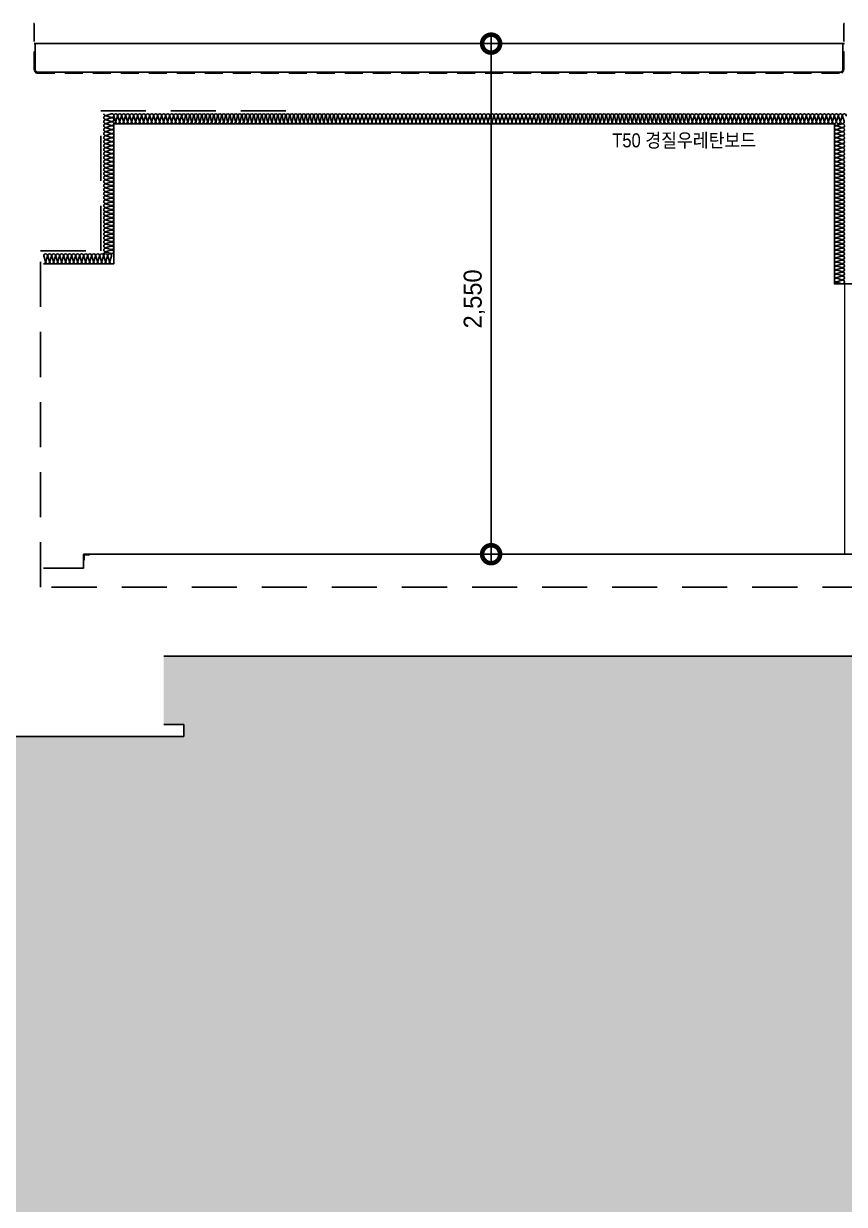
# Model space of a CAD drawing. Header units: millimetres. Extents: x 19868 to 801382, y -4805 to 85279.
# Drawn here: x 117938 to 122038, y 29132 to 35029 of the extents above; entities that cross this region are included whole.
import ezdxf
from ezdxf.enums import TextEntityAlignment as Align

# ---------------------------------------------------------------- set-up
doc = ezdxf.new("R2010")
doc.units = ezdxf.units.MM
doc.header["$LTSCALE"] = 250
doc.linetypes.add('HID', pattern=[2.8, 1.8, -1])
doc.layers.get('Defpoints').update_dxf_attribs({"color": 151})
for name, color, linetype in [('4fin', 4, 'Continuous'), ('A-FIN', 6, 'Continuous'), ('A-FIN-8', 8, 'Continuous'), ('A-FIN-무근', 7, 'Continuous'), ('A-WP', 1, 'HID'), ('A-버림CONC', 4, 'Continuous'), ('ISL', 251, 'Continuous'), ('TR', 7, 'Continuous'), ('지반', 254, 'Continuous')]:
    doc.layers.add(name, color=color, linetype=linetype)
doc.layers.add('A-ELE-9', color=9, linetype='Continuous', lineweight=5)
doc.layers.add('CK', color=221, linetype='Continuous', plot=False)
doc.layers.add('NOPLOT-단열', color=225, linetype='Continuous', plot=False)
doc.styles.add('Gdim', font='')
doc.styles.get('Gdim').set_extended_font_data('Dotum')
doc.dimstyles.new('Gdim50', dxfattribs={"dimscale": 30, "dimtxt": 3, "dimasz": 6, "dimexe": 1.5, "dimexo": 2, "dimgap": 1, "dimtad": 1, "dimdec": 0, "dimzin": 0, "dimdsep": 46, "dimlunit": 6, "dimtxsty": 'Gdim', "dimblk": 'DOTSMALL', "dimcen": 1.5, "dimdle": 1.5, "dimclrd": 256, "dimclre": 256, "dimclrt": 256, "dimazin": 0, "dimtfac": 1, "dimtdec": 0, "dimtix": 1, "dimtmove": 2, "dimatfit": 3, "dimldrblk": 'DOTSMALL', "dimfxl": 1.5, "dimtolj": 1, "dimtzin": 0, "dimlwd": -1, "dimlwe": -1, "dimarcsym": 1})

# ---------------------------------------------------------------- blocks, each defined once
blk = doc.blocks.new('_DotSmall')
at = {"color": 0, "linetype": 'ByBlock', "const_width": 0.5}
blk.add_lwpolyline([(-0.0625, 0, 1), (0.0625, 0, 1)], format="xyb", close=True, dxfattribs=at)
blk = doc.blocks.new('*D34')
at = {"layer": 'CK', "transparency": 16777216}
for p, q in [((120273.5, 32333.9), (120273.5, 34973.9)), ((120411.7, 34928.9), (120228.5, 34928.9)), ((120411.7, 32378.9), (120228.5, 32378.9))]:
    blk.add_line(p, q, dxfattribs=at)
at = {"layer": 'Defpoints', "color": 0, "transparency": 16777216}
for p in [(120273.5, 34928.9), (120471.7, 34928.9), (120471.7, 32378.9)]:
    blk.add_point(p, dxfattribs=at)
at = {"layer": 'CK', "transparency": 16777216, "xscale": 180, "yscale": 180, "zscale": 180}
for p, rotation in [((120273.5, 34928.9), 90), ((120273.5, 32378.9), 270)]:
    blk.add_blockref('_DotSmall', p, dxfattribs=dict(at, rotation=rotation))
at = {"layer": 'CK', "transparency": 16777216, "insert": (120189.7, 33653.9), "char_height": 90, "attachment_point": 5, "rotation": 90, "style": 'Gdim'}
blk.add_mtext('\\A1;2,550', dxfattribs=at)
blk = doc.blocks.new('A$C1B416526')
at = {"layer": '4fin'}
blk.add_lwpolyline([(-30, 70, 0.164028), (-28.7, 67), (-3, 67), (-3, 41.2, 0.19024), (0, 40), (0, 70)], format="xyb", close=True, dxfattribs=at)
at = {"layer": 'A-FIN-무근'}
for p, q in [((0, 0), (0, 70)), ((200, 0), (0, 0))]:
    blk.add_line(p, q, dxfattribs=at)

msp = doc.modelspace()

# ---------------------------------------------------------------- hatches: boundary and pattern name
at = {"layer": '지반'}
h = msp.add_hatch(dxfattribs=at)
h.set_pattern_fill('EARTH', color=251, scale=70, angle=45)
h.paths.add_polyline_path([(35638.2, 34128.9), (27538.2, 33228.9), (19867.8, 33228.9), (19867.8, 23234.4), (170632.4, 23234.4), (170632.4, 34678.9), (161838.2, 34678.9), (161838.2, 34628.9), (161888.2, 34628.9), (161888.2, 34568.9), (161638.2, 34568.9), (161638.2, 34628.9), (161688.2, 34628.9), (161688.2, 34828.9), (159788.2, 34828.9), (159788.2, 34778.9), (159638.2, 34778.9), (159638.2, 33758.9), (159538.2, 33758.9), (159538.2, 31528.9), (160638.2, 31528.9), (160638.2, 30028.9), (160738.2, 30028.9), (160738.2, 29968.9), (145618.2, 29968.9), (145618.2, 30028.9), (145718.2, 30028.9), (145718.2, 30768.9), (142618.2, 30768.9), (142618.2, 30828.9), (142718.2, 30828.9), (142718.2, 31528.9), (143318.2, 31528.9), (143318.2, 33668.9), (141343.1, 33668.9), (141163.1, 33488.9), (139953.4, 33488.9), (139773.4, 33668.9), (137588.2, 33668.9), (137588.2, 33728.9), (137688.2, 33728.9), (137688.2, 34318.9), (135363.1, 34318.9), (135263.1, 34218.9), (124888.2, 34218.9), (124888.2, 32228.9), (125488.2, 32228.9), (125488.2, 31528.9), (125588.2, 31528.9), (125588.2, 31468.9), (123888.2, 31468.9), (123888.2, 31528.9), (123988.2, 31528.9), (123988.2, 31868.9), (118638.2, 31868.9), (118638.2, 31528.9), (118738.2, 31528.9), (118738.2, 31468.9), (117038.2, 31468.9), (117038.2, 31528.9), (117138.2, 31528.9), (117138.2, 32228.9), (117738.2, 32228.9), (117738.2, 34348.9), (115338.2, 34348.9), (115338.2, 33878.9), (115438.2, 33878.9), (115438.2, 33818.9), (114638.2, 33818.9), (114638.2, 33878.9), (114738.2, 33878.9), (114738.2, 34338.9), (88438.2, 34338.9), (88438.2, 31628.9), (89038.2, 31628.9), (89038.2, 30928.9), (89138.2, 30928.9), (89138.2, 30868.9), (87438.2, 30868.9), (87438.2, 30928.9), (87538.2, 30928.9), (87538.2, 31268.9), (82938.2, 31268.9), (82938.2, 30928.9), (83038.2, 30928.9), (83038.2, 30868.9), (81338.2, 30868.9), (81338.2, 30928.9), (81438.2, 30928.9), (81438.2, 31268.9), (75338.2, 31268.9), (75338.2, 30928.9), (75438.2, 30928.9), (75438.2, 30868.9), (73738.2, 30868.9), (73738.2, 30928.9), (73838.2, 30928.9), (73838.2, 31628.9), (74438.2, 31628.9), (74438.2, 33818.9), (56438.2, 33818.9), (56438.2, 31878.9), (57038.2, 31878.9), (57038.2, 30878.9), (57138.2, 30878.9), (57138.2, 30818.9), (52138.2, 30818.9), (52138.2, 30878.9), (52238.2, 30878.9), (52238.2, 31878.9), (52538.2, 31878.9), (52538.2, 33748.9), (45258.2, 33748.9), (45258.2, 33108.9), (45358.2, 33108.9), (45358.2, 33048.9), (43518.2, 33048.9), (43518.2, 33108.9), (43618.2, 33108.9), (43618.2, 33648.9), (41678.2, 33648.9), (41608.2, 33718.9), (40588.2, 33718.9), (40588.2, 33028.9), (40688.2, 33028.9), (40688.2, 32968.9), (38988.2, 32968.9), (38988.2, 33028.9), (39088.2, 33028.9), (39088.2, 33678.9), (38838.2, 33828.9), (38838.2, 34308.9), (38848.7, 34319.4), (37038.2, 34128.9)])

# ---------------------------------------------------------------- linework, layer by layer
at = {"layer": 'A-ELE-9'}
msp.add_line((122038.2, 33728.9), (122038.2, 32378.9), dxfattribs=at)
at = {"layer": 'A-FIN'}
for p, q in [((117991.2, 34928.9), (122038.2, 34928.9)), ((118238.2, 32378.9), (124388.2, 32378.9))]:
    msp.add_line(p, q, dxfattribs=at)
at = {"layer": 'A-FIN-8'}
for p, q in [((117996.2, 34928.9), (117996.2, 34797.1)), ((122030.2, 34928.9), (122030.2, 34797.1)), ((118006.4, 34786.9), (117996.2, 34797.1)), ((122020, 34786.9), (122030.2, 34797.1)), ((118006.4, 34786.9), (122020, 34786.9))]:
    msp.add_line(p, q, dxfattribs=at)
at = {"layer": 'A-WP', "ltscale": 0.2}
for p, q in [((118003.4, 34781.9), (117991.2, 34794.1)), ((122023.1, 34781.9), (122035.2, 34794.1)), ((118003.4, 34781.9), (122023.1, 34781.9))]:
    msp.add_line(p, q, dxfattribs=at)
at = {"layer": 'A-WP', "linetype": 'HID', "ltscale": 0.2}
for points in [[(117988.2, 35028.9), (117991.2, 35028.9), (117991.2, 34794.1)], [(122038.2, 35028.9), (122035.2, 35028.9), (122035.2, 34794.1)]]:
    msp.add_lwpolyline(points, dxfattribs=at)
at = {"layer": 'A-WP', "linetype": 'HID', "ltscale": 0.5}
msp.add_lwpolyline([(123288.2, 34493.9), (124303.2, 34493.9), (124303.2, 33793.9), (124603.2, 33793.9), (124603.2, 32213.9), (118023.2, 32213.9), (118023.2, 33893.9), (118323.2, 33893.9), (118323.2, 34593.9), (119338.2, 34593.9)], dxfattribs=at)
at = {"layer": 'A-버림CONC'}
for p, q in [((118638.2, 31528.9), (118738.2, 31528.9)), ((118738.2, 31528.9), (118738.2, 31468.9)), ((117038.2, 31468.9), (118738.2, 31468.9))]:
    msp.add_line(p, q, dxfattribs=at)
msp.add_lwpolyline([(118638.2, 31868.9), (123988.2, 31868.9)], dxfattribs=at)
at = {"layer": 'ISL'}
for points in [[(118338.2, 33878.9, -0.509267), (118350.3, 33887.8), (118376.1, 33880.1, 1.372593), (118376.1, 33897.8), (118350.3, 33890.1, -0.509266), (118338.2, 33898.9, -0.509267), (118350.3, 33907.8), (118376.1, 33900.1, 1.372593), (118376.1, 33917.8), (118350.3, 33910.1, -0.509266), (118338.2, 33918.9, -0.509267), (118350.3, 33927.8), (118376.1, 33920.1, 1.372593), (118376.1, 33937.8), (118350.3, 33930.1, -0.509266), (118338.2, 33938.9, -0.509267), (118350.3, 33947.8), (118376.1, 33940.1, 1.372593), (118376.1, 33957.8), (118350.3, 33950.1, -0.509266), (118338.2, 33958.9, -0.509267), (118350.3, 33967.8), (118376.1, 33960.1, 1.372593), (118376.1, 33977.8), (118350.3, 33970.1, -0.509266), (118338.2, 33978.9, -0.509267), (118350.3, 33987.8), (118376.1, 33980.1, 1.372593), (118376.1, 33997.8), (118350.3, 33990.1, -0.509266), (118338.2, 33998.9, -0.509267), (118350.3, 34007.8), (118376.1, 34000.1, 1.372593), (118376.1, 34017.8), (118350.3, 34010.1, -0.509266), (118338.2, 34018.9, -0.509267), (118350.3, 34027.8), (118376.1, 34020.1, 1.372593), (118376.1, 34037.8), (118350.3, 34030.1, -0.509266), (118338.2, 34038.9, -0.509267), (118350.3, 34047.8), (118376.1, 34040.1, 1.372593), (118376.1, 34057.8), (118350.3, 34050.1, -0.509266), (118338.2, 34058.9, -0.509267), (118350.3, 34067.8), (118376.1, 34060.1, 1.372593), (118376.1, 34077.8), (118350.3, 34070.1, -0.509266), (118338.2, 34078.9, -0.509267), (118350.3, 34087.8), (118376.1, 34080.1, 1.372593), (118376.1, 34097.8), (118350.3, 34090.1, -0.509266), (118338.2, 34098.9, -0.509267), (118350.3, 34107.8), (118376.1, 34100.1, 1.372593), (118376.1, 34117.8), (118350.3, 34110.1, -0.509266), (118338.2, 34118.9, -0.509267), (118350.3, 34127.8), (118376.1, 34120.1, 1.372593), (118376.1, 34137.8), (118350.3, 34130.1, -0.509266), (118338.2, 34138.9, -0.509267), (118350.3, 34147.8), (118376.1, 34140.1, 1.372593), (118376.1, 34157.8), (118350.3, 34150.1, -0.509266), (118338.2, 34158.9, -0.509267), (118350.3, 34167.8), (118376.1, 34160.1, 1.372593), (118376.1, 34177.8), (118350.3, 34170.1, -0.509266), (118338.2, 34178.9, -0.509267), (118350.3, 34187.8), (118376.1, 34180.1, 1.372593), (118376.1, 34197.8), (118350.3, 34190.1, -0.509266), (118338.2, 34198.9, -0.509267), (118350.3, 34207.8), (118376.1, 34200.1, 1.372593), (118376.1, 34217.8), (118350.3, 34210.1, -0.509266), (118338.2, 34218.9, -0.509267), (118350.3, 34227.8), (118376.1, 34220.1, 1.372593), (118376.1, 34237.8), (118350.3, 34230.1, -0.509266), (118338.2, 34238.9, -0.509267), (118350.3, 34247.8), (118376.1, 34240.1, 1.372593), (118376.1, 34257.8), (118350.3, 34250.1, -0.509266), (118338.2, 34258.9, -0.509267), (118350.3, 34267.8), (118376.1, 34260.1, 1.372593), (118376.1, 34277.8), (118350.3, 34270.1, -0.509266), (118338.2, 34278.9, -0.509267), (118350.3, 34287.8), (118376.1, 34280.1, 1.372593), (118376.1, 34297.8), (118350.3, 34290.1, -0.509266), (118338.2, 34298.9, -0.509267), (118350.3, 34307.8), (118376.1, 34300.1, 1.372593), (118376.1, 34317.8), (118350.3, 34310.1, -0.509266), (118338.2, 34318.9, -0.509267), (118350.3, 34327.8), (118376.1, 34320.1, 1.372593), (118376.1, 34337.8), (118350.3, 34330.1, -0.509266), (118338.2, 34338.9, -0.509267), (118350.3, 34347.8), (118376.1, 34340.1, 1.372593), (118376.1, 34357.8), (118350.3, 34350.1, -0.509266), (118338.2, 34358.9, -0.509267), (118350.3, 34367.8), (118376.1, 34360.1, 1.372593), (118376.1, 34377.8), (118350.3, 34370.1, -0.509266), (118338.2, 34378.9, -0.509267), (118350.3, 34387.8), (118376.1, 34380.1, 1.372593), (118376.1, 34397.8), (118350.3, 34390.1, -0.509266), (118338.2, 34398.9, -0.509267), (118350.3, 34407.8), (118376.1, 34400.1, 1.372593), (118376.1, 34417.8), (118350.3, 34410.1, -0.509266), (118338.2, 34418.9, -0.509267), (118350.3, 34427.8), (118376.1, 34420.1, 1.372593), (118376.1, 34437.8), (118350.3, 34430.1, -0.509266), (118338.2, 34438.9, -0.509267), (118350.3, 34447.8), (118376.1, 34440.1, 1.372593), (118376.1, 34457.8), (118350.3, 34450.1, -0.509266), (118338.2, 34458.9, -0.509267), (118350.3, 34467.8), (118376.1, 34460.1, 1.372593), (118376.1, 34477.8), (118350.3, 34470.1, -0.509266), (118338.2, 34478.9, -0.509267), (118350.3, 34487.8), (118376.1, 34480.1, 1.372593), (118376.1, 34497.8), (118350.3, 34490.1, -0.509266), (118338.2, 34498.9, -0.509267), (118350.3, 34507.8), (118376.1, 34500.1, 1.372593), (118376.1, 34517.8), (118350.3, 34510.1, -0.509266), (118338.2, 34518.9, -0.509267), (118350.3, 34527.8), (118376.1, 34520.1, 1.372593), (118376.1, 34537.8), (118350.3, 34530.1, -0.509266), (118338.2, 34538.9, -0.509267), (118350.3, 34547.8), (118376.1, 34540.1, 1.372593), (118376.1, 34557.8), (118350.3, 34550.1, -0.509266), (118338.2, 34558.9, -0.509267), (118350.3, 34567.8), (118376.1, 34560.1, 1.372593), (118376.1, 34577.8), (118350.3, 34570.1, -0.509266), (118338.2, 34578.9)], [(118388.2, 34528.9, 0.509267), (118397, 34541.1), (118389.4, 34566.8, -1.372593), (118407, 34566.8), (118399.4, 34541.1, 0.509267), (118408.2, 34528.9, 0.509267), (118417, 34541.1), (118409.4, 34566.8, -1.372593), (118427, 34566.8), (118419.4, 34541.1, 0.509267), (118428.2, 34528.9, 0.509267), (118437, 34541.1), (118429.4, 34566.8, -1.372593), (118447, 34566.8), (118439.4, 34541.1, 0.509267), (118448.2, 34528.9, 0.509267), (118457, 34541.1), (118449.4, 34566.8, -1.372593), (118467, 34566.8), (118459.4, 34541.1, 0.509267), (118468.2, 34528.9, 0.509267), (118477, 34541.1), (118469.4, 34566.8, -1.372593), (118487, 34566.8), (118479.4, 34541.1, 0.509267), (118488.2, 34528.9, 0.509267), (118497, 34541.1), (118489.4, 34566.8, -1.372593), (118507, 34566.8), (118499.4, 34541.1, 0.509267), (118508.2, 34528.9, 0.509267), (118517, 34541.1), (118509.4, 34566.8, -1.372593), (118527, 34566.8), (118519.4, 34541.1, 0.509267), (118528.2, 34528.9, 0.509267), (118537, 34541.1), (118529.4, 34566.8, -1.372593), (118547, 34566.8), (118539.4, 34541.1, 0.509267), (118548.2, 34528.9, 0.509267), (118557, 34541.1), (118549.4, 34566.8, -1.372593), (118567, 34566.8), (118559.4, 34541.1, 0.509267), (118568.2, 34528.9, 0.509267), (118577, 34541.1), (118569.4, 34566.8, -1.372593), (118587, 34566.8), (118579.4, 34541.1, 0.509267), (118588.2, 34528.9, 0.509267), (118597, 34541.1), (118589.4, 34566.8, -1.372593), (118607, 34566.8), (118599.4, 34541.1, 0.509267), (118608.2, 34528.9, 0.509267), (118617, 34541.1), (118609.4, 34566.8, -1.372593), (118627, 34566.8), (118619.4, 34541.1, 0.509267), (118628.2, 34528.9, 0.509267), (118637, 34541.1), (118629.4, 34566.8, -1.372593), (118647, 34566.8), (118639.4, 34541.1, 0.509267), (118648.2, 34528.9, 0.509267), (118657, 34541.1), (118649.4, 34566.8, -1.372593), (118667, 34566.8), (118659.4, 34541.1, 0.509267), (118668.2, 34528.9, 0.509267), (118677, 34541.1), (118669.4, 34566.8, -1.372593), (118687, 34566.8), (118679.4, 34541.1, 0.509267), (118688.2, 34528.9, 0.509267), (118697, 34541.1), (118689.4, 34566.8, -1.372593), (118707, 34566.8), (118699.4, 34541.1, 0.509267), (118708.2, 34528.9, 0.509267), (118717, 34541.1), (118709.4, 34566.8, -1.372593), (118727, 34566.8), (118719.4, 34541.1, 0.509267), (118728.2, 34528.9, 0.509267), (118737, 34541.1), (118729.4, 34566.8, -1.372593), (118747, 34566.8), (118739.4, 34541.1, 0.509267), (118748.2, 34528.9, 0.509267), (118757, 34541.1), (118749.4, 34566.8, -1.372593), (118767, 34566.8), (118759.4, 34541.1, 0.509267), (118768.2, 34528.9, 0.509267), (118777, 34541.1), (118769.4, 34566.8, -1.372593), (118787, 34566.8), (118779.4, 34541.1, 0.509267), (118788.2, 34528.9, 0.509267), (118797, 34541.1), (118789.4, 34566.8, -1.372593), (118807, 34566.8), (118799.4, 34541.1, 0.509267), (118808.2, 34528.9, 0.509267), (118817, 34541.1), (118809.4, 34566.8, -1.372593), (118827, 34566.8), (118819.4, 34541.1, 0.509267), (118828.2, 34528.9, 0.509267), (118837, 34541.1), (118829.4, 34566.8, -1.372593), (118847, 34566.8), (118839.4, 34541.1, 0.509267), (118848.2, 34528.9, 0.509267), (118857, 34541.1), (118849.4, 34566.8, -1.372593), (118867, 34566.8), (118859.4, 34541.1, 0.509267), (118868.2, 34528.9, 0.509267), (118877, 34541.1), (118869.4, 34566.8, -1.372593), (118887, 34566.8), (118879.4, 34541.1, 0.509267), (118888.2, 34528.9, 0.509267), (118897, 34541.1), (118889.4, 34566.8, -1.372593), (118907, 34566.8), (118899.4, 34541.1, 0.509267), (118908.2, 34528.9, 0.509267), (118917, 34541.1), (118909.4, 34566.8, -1.372593), (118927, 34566.8), (118919.4, 34541.1, 0.509267), (118928.2, 34528.9, 0.509267), (118937, 34541.1), (118929.4, 34566.8, -1.372593), (118947, 34566.8), (118939.4, 34541.1, 0.509267), (118948.2, 34528.9, 0.509267), (118957, 34541.1), (118949.4, 34566.8, -1.372593), (118967, 34566.8), (118959.4, 34541.1, 0.509267), (118968.2, 34528.9, 0.509267), (118977, 34541.1), (118969.4, 34566.8, -1.372593), (118987, 34566.8), (118979.4, 34541.1, 0.509267), (118988.2, 34528.9, 0.509267), (118997, 34541.1), (118989.4, 34566.8, -1.372593), (119007, 34566.8), (118999.4, 34541.1, 0.509267), (119008.2, 34528.9, 0.509267), (119017, 34541.1), (119009.4, 34566.8, -1.372593), (119027, 34566.8), (119019.4, 34541.1, 0.509267), (119028.2, 34528.9, 0.509267), (119037, 34541.1), (119029.4, 34566.8, -1.372593), (119047, 34566.8), (119039.4, 34541.1, 0.509267), (119048.2, 34528.9, 0.509267), (119057, 34541.1), (119049.4, 34566.8, -1.372593), (119067, 34566.8), (119059.4, 34541.1, 0.509267), (119068.2, 34528.9, 0.509267), (119077, 34541.1), (119069.4, 34566.8, -1.372593), (119087, 34566.8), (119079.4, 34541.1, 0.509267), (119088.2, 34528.9, 0.509267), (119097, 34541.1), (119089.4, 34566.8, -1.372593), (119107, 34566.8), (119099.4, 34541.1, 0.509267), (119108.2, 34528.9, 0.509267), (119117, 34541.1), (119109.4, 34566.8, -1.372593), (119127, 34566.8), (119119.4, 34541.1, 0.509267), (119128.2, 34528.9, 0.509267), (119137, 34541.1), (119129.4, 34566.8, -1.372593), (119147, 34566.8), (119139.4, 34541.1, 0.509267), (119148.2, 34528.9, 0.509267), (119157, 34541.1), (119149.4, 34566.8, -1.372593), (119167, 34566.8), (119159.4, 34541.1, 0.509267), (119168.2, 34528.9, 0.509267), (119177, 34541.1), (119169.4, 34566.8, -1.372593), (119187, 34566.8), (119179.4, 34541.1, 0.509267), (119188.2, 34528.9, 0.509267), (119197, 34541.1), (119189.4, 34566.8, -1.372593), (119207, 34566.8), (119199.4, 34541.1, 0.509267), (119208.2, 34528.9, 0.509267), (119217, 34541.1), (119209.4, 34566.8, -1.372593), (119227, 34566.8), (119219.4, 34541.1, 0.509267), (119228.2, 34528.9, 0.509267), (119237, 34541.1), (119229.4, 34566.8, -1.372593), (119247, 34566.8), (119239.4, 34541.1, 0.509267), (119248.2, 34528.9, 0.509267), (119257, 34541.1), (119249.4, 34566.8, -1.372593), (119267, 34566.8), (119259.4, 34541.1, 0.509267), (119268.2, 34528.9, 0.509267), (119277, 34541.1), (119269.4, 34566.8, -1.372593), (119287, 34566.8), (119279.4, 34541.1, 0.509267), (119288.2, 34528.9, 0.509267), (119297, 34541.1), (119289.4, 34566.8, -1.372593), (119307, 34566.8), (119299.4, 34541.1, 0.509267), (119308.2, 34528.9, 0.509267), (119317, 34541.1), (119309.4, 34566.8, -1.372593), (119327, 34566.8), (119319.4, 34541.1, 0.509267), (119328.2, 34528.9, 0.509267), (119337, 34541.1), (119329.4, 34566.8, -1.372593), (119347, 34566.8), (119339.4, 34541.1, 0.509267), (119348.2, 34528.9, 0.509267), (119357, 34541.1), (119349.4, 34566.8, -1.372593), (119367, 34566.8), (119359.4, 34541.1, 0.509267), (119368.2, 34528.9, 0.509267), (119377, 34541.1), (119369.4, 34566.8, -1.372593), (119387, 34566.8), (119379.4, 34541.1, 0.509267), (119388.2, 34528.9, 0.509267), (119397, 34541.1), (119389.4, 34566.8, -1.372593), (119407, 34566.8), (119399.4, 34541.1, 0.509267), (119408.2, 34528.9, 0.509267), (119417, 34541.1), (119409.4, 34566.8, -1.372593), (119427, 34566.8), (119419.4, 34541.1, 0.509267), (119428.2, 34528.9, 0.509267), (119437, 34541.1), (119429.4, 34566.8, -1.372593), (119447, 34566.8), (119439.4, 34541.1, 0.509267), (119448.2, 34528.9, 0.509267), (119457, 34541.1), (119449.4, 34566.8, -1.372593), (119467, 34566.8), (119459.4, 34541.1, 0.509267), (119468.2, 34528.9, 0.509267), (119477, 34541.1), (119469.4, 34566.8, -1.372593), (119487, 34566.8), (119479.4, 34541.1, 0.509267), (119488.2, 34528.9, 0.509267), (119497, 34541.1), (119489.4, 34566.8, -1.372593), (119507, 34566.8), (119499.4, 34541.1, 0.509267), (119508.2, 34528.9, 0.509267), (119517, 34541.1), (119509.4, 34566.8, -1.372593), (119527, 34566.8), (119519.4, 34541.1, 0.509267), (119528.2, 34528.9, 0.509267), (119537, 34541.1), (119529.4, 34566.8, -1.372593), (119547, 34566.8), (119539.4, 34541.1, 0.509267), (119548.2, 34528.9, 0.509267), (119557, 34541.1), (119549.4, 34566.8, -1.372593), (119567, 34566.8), (119559.4, 34541.1, 0.509267), (119568.2, 34528.9, 0.509267), (119577, 34541.1), (119569.4, 34566.8, -1.372593), (119587, 34566.8), (119579.4, 34541.1, 0.509267), (119588.2, 34528.9, 0.509267), (119597, 34541.1), (119589.4, 34566.8, -1.372593), (119607, 34566.8), (119599.4, 34541.1, 0.509267), (119608.2, 34528.9, 0.509267), (119617, 34541.1), (119609.4, 34566.8, -1.372593), (119627, 34566.8), (119619.4, 34541.1, 0.509267), (119628.2, 34528.9, 0.509267), (119637, 34541.1), (119629.4, 34566.8, -1.372593), (119647, 34566.8), (119639.4, 34541.1, 0.509267), (119648.2, 34528.9, 0.509267), (119657, 34541.1), (119649.4, 34566.8, -1.372593), (119667, 34566.8), (119659.4, 34541.1, 0.509267), (119668.2, 34528.9, 0.509267), (119677, 34541.1), (119669.4, 34566.8, -1.372593), (119687, 34566.8), (119679.4, 34541.1, 0.509267), (119688.2, 34528.9, 0.509267), (119697, 34541.1), (119689.4, 34566.8, -1.372593), (119707, 34566.8), (119699.4, 34541.1, 0.509267), (119708.2, 34528.9, 0.509267), (119717, 34541.1), (119709.4, 34566.8, -1.372593), (119727, 34566.8), (119719.4, 34541.1, 0.509267), (119728.2, 34528.9, 0.509267), (119737, 34541.1), (119729.4, 34566.8, -1.372593), (119747, 34566.8), (119739.4, 34541.1, 0.509267), (119748.2, 34528.9, 0.509267), (119757, 34541.1), (119749.4, 34566.8, -1.372593), (119767, 34566.8), (119759.4, 34541.1, 0.509267), (119768.2, 34528.9, 0.509267), (119777, 34541.1), (119769.4, 34566.8, -1.372593), (119787, 34566.8), (119779.4, 34541.1, 0.509267), (119788.2, 34528.9, 0.509267), (119797, 34541.1), (119789.4, 34566.8, -1.372593), (119807, 34566.8), (119799.4, 34541.1, 0.509267), (119808.2, 34528.9, 0.509267), (119817, 34541.1), (119809.4, 34566.8, -1.372593), (119827, 34566.8), (119819.4, 34541.1, 0.509267), (119828.2, 34528.9, 0.509267), (119837, 34541.1), (119829.4, 34566.8, -1.372593), (119847, 34566.8), (119839.4, 34541.1, 0.509267), (119848.2, 34528.9, 0.509267), (119857, 34541.1), (119849.4, 34566.8, -1.372593), (119867, 34566.8), (119859.4, 34541.1, 0.509267), (119868.2, 34528.9, 0.509267), (119877, 34541.1), (119869.4, 34566.8, -1.372593), (119887, 34566.8), (119879.4, 34541.1, 0.509267), (119888.2, 34528.9, 0.509267), (119897, 34541.1), (119889.4, 34566.8, -1.372593), (119907, 34566.8), (119899.4, 34541.1, 0.509267), (119908.2, 34528.9, 0.509267), (119917, 34541.1), (119909.4, 34566.8, -1.372593), (119927, 34566.8), (119919.4, 34541.1, 0.509267), (119928.2, 34528.9, 0.509267), (119937, 34541.1), (119929.4, 34566.8, -1.372593), (119947, 34566.8), (119939.4, 34541.1, 0.509267), (119948.2, 34528.9, 0.509267), (119957, 34541.1), (119949.4, 34566.8, -1.372593), (119967, 34566.8), (119959.4, 34541.1, 0.509267), (119968.2, 34528.9, 0.509267), (119977, 34541.1), (119969.4, 34566.8, -1.372593), (119987, 34566.8), (119979.4, 34541.1, 0.509267), (119988.2, 34528.9, 0.509267), (119997, 34541.1), (119989.4, 34566.8, -1.372593), (120007, 34566.8), (119999.4, 34541.1, 0.509267), (120008.2, 34528.9, 0.509267), (120017, 34541.1), (120009.4, 34566.8, -1.372593), (120027, 34566.8), (120019.4, 34541.1, 0.509267), (120028.2, 34528.9, 0.509267), (120037, 34541.1), (120029.4, 34566.8, -1.372593), (120047, 34566.8), (120039.4, 34541.1, 0.509267), (120048.2, 34528.9, 0.509267), (120057, 34541.1), (120049.4, 34566.8, -1.372593), (120067, 34566.8), (120059.4, 34541.1, 0.509267), (120068.2, 34528.9, 0.509267), (120077, 34541.1), (120069.4, 34566.8, -1.372593), (120087, 34566.8), (120079.4, 34541.1, 0.509267), (120088.2, 34528.9, 0.509267), (120097, 34541.1), (120089.4, 34566.8, -1.372593), (120107, 34566.8), (120099.4, 34541.1, 0.509267), (120108.2, 34528.9, 0.509267), (120117, 34541.1), (120109.4, 34566.8, -1.372593), (120127, 34566.8), (120119.4, 34541.1, 0.509267), (120128.2, 34528.9, 0.509267), (120137, 34541.1), (120129.4, 34566.8, -1.372593), (120147, 34566.8), (120139.4, 34541.1, 0.509267), (120148.2, 34528.9, 0.509267), (120157, 34541.1), (120149.4, 34566.8, -1.372593), (120167, 34566.8), (120159.4, 34541.1, 0.509267), (120168.2, 34528.9, 0.509267), (120177, 34541.1), (120169.4, 34566.8, -1.372593), (120187, 34566.8), (120179.4, 34541.1, 0.509267), (120188.2, 34528.9, 0.509267), (120197, 34541.1), (120189.4, 34566.8, -1.372593), (120207, 34566.8), (120199.4, 34541.1, 0.509267), (120208.2, 34528.9, 0.509267), (120217, 34541.1), (120209.4, 34566.8, -1.372593), (120227, 34566.8), (120219.4, 34541.1, 0.509267), (120228.2, 34528.9, 0.509267), (120237, 34541.1), (120229.4, 34566.8, -1.372593), (120247, 34566.8), (120239.4, 34541.1, 0.509267), (120248.2, 34528.9, 0.509267), (120257, 34541.1), (120249.4, 34566.8, -1.372593), (120267, 34566.8), (120259.4, 34541.1, 0.509267), (120268.2, 34528.9, 0.509267), (120277, 34541.1), (120269.4, 34566.8, -1.372593), (120287, 34566.8), (120279.4, 34541.1, 0.509267), (120288.2, 34528.9, 0.509267), (120297, 34541.1), (120289.4, 34566.8, -1.372593), (120307, 34566.8), (120299.4, 34541.1, 0.509267), (120308.2, 34528.9, 0.509267), (120317, 34541.1), (120309.4, 34566.8, -1.372593), (120327, 34566.8), (120319.4, 34541.1, 0.509267), (120328.2, 34528.9, 0.509267), (120337, 34541.1), (120329.4, 34566.8, -1.372593), (120347, 34566.8), (120339.4, 34541.1, 0.509267), (120348.2, 34528.9, 0.509267), (120357, 34541.1), (120349.4, 34566.8, -1.372593), (120367, 34566.8), (120359.4, 34541.1, 0.509267), (120368.2, 34528.9, 0.509267), (120377, 34541.1), (120369.4, 34566.8, -1.372593), (120387, 34566.8), (120379.4, 34541.1, 0.509267), (120388.2, 34528.9, 0.509267), (120397, 34541.1), (120389.4, 34566.8, -1.372593), (120407, 34566.8), (120399.4, 34541.1, 0.509267), (120408.2, 34528.9, 0.509267), (120417, 34541.1), (120409.4, 34566.8, -1.372593), (120427, 34566.8), (120419.4, 34541.1, 0.509267), (120428.2, 34528.9, 0.509267), (120437, 34541.1), (120429.4, 34566.8, -1.372593), (120447, 34566.8), (120439.4, 34541.1, 0.509267), (120448.2, 34528.9, 0.509267), (120457, 34541.1), (120449.4, 34566.8, -1.372593), (120467, 34566.8), (120459.4, 34541.1, 0.509267), (120468.2, 34528.9, 0.509267), (120477, 34541.1), (120469.4, 34566.8, -1.372593), (120487, 34566.8), (120479.4, 34541.1, 0.509267), (120488.2, 34528.9, 0.509267), (120497, 34541.1), (120489.4, 34566.8, -1.372593), (120507, 34566.8), (120499.4, 34541.1, 0.509267), (120508.2, 34528.9, 0.509267), (120517, 34541.1), (120509.4, 34566.8, -1.372593), (120527, 34566.8), (120519.4, 34541.1, 0.509267), (120528.2, 34528.9, 0.509267), (120537, 34541.1), (120529.4, 34566.8, -1.372593), (120547, 34566.8), (120539.4, 34541.1, 0.509267), (120548.2, 34528.9, 0.509267), (120557, 34541.1), (120549.4, 34566.8, -1.372593), (120567, 34566.8), (120559.4, 34541.1, 0.509267), (120568.2, 34528.9, 0.509267), (120577, 34541.1), (120569.4, 34566.8, -1.372593), (120587, 34566.8), (120579.4, 34541.1, 0.509267), (120588.2, 34528.9, 0.509267), (120597, 34541.1), (120589.4, 34566.8, -1.372593), (120607, 34566.8), (120599.4, 34541.1, 0.509267), (120608.2, 34528.9, 0.509267), (120617, 34541.1), (120609.4, 34566.8, -1.372593), (120627, 34566.8), (120619.4, 34541.1, 0.509267), (120628.2, 34528.9, 0.509267), (120637, 34541.1), (120629.4, 34566.8, -1.372593), (120647, 34566.8), (120639.4, 34541.1, 0.509267), (120648.2, 34528.9, 0.509267), (120657, 34541.1), (120649.4, 34566.8, -1.372593), (120667, 34566.8), (120659.4, 34541.1, 0.509267), (120668.2, 34528.9, 0.509267), (120677, 34541.1), (120669.4, 34566.8, -1.372593), (120687, 34566.8), (120679.4, 34541.1, 0.509267), (120688.2, 34528.9, 0.509267), (120697, 34541.1), (120689.4, 34566.8, -1.372593), (120707, 34566.8), (120699.4, 34541.1, 0.509267), (120708.2, 34528.9, 0.509267), (120717, 34541.1), (120709.4, 34566.8, -1.372593), (120727, 34566.8), (120719.4, 34541.1, 0.509267), (120728.2, 34528.9, 0.509267), (120737, 34541.1), (120729.4, 34566.8, -1.372593), (120747, 34566.8), (120739.4, 34541.1, 0.509267), (120748.2, 34528.9, 0.509267), (120757, 34541.1), (120749.4, 34566.8, -1.372593), (120767, 34566.8), (120759.4, 34541.1, 0.509267), (120768.2, 34528.9, 0.509267), (120777, 34541.1), (120769.4, 34566.8, -1.372593), (120787, 34566.8), (120779.4, 34541.1, 0.509267), (120788.2, 34528.9, 0.509267), (120797, 34541.1), (120789.4, 34566.8, -1.372593), (120807, 34566.8), (120799.4, 34541.1, 0.509267), (120808.2, 34528.9, 0.509267), (120817, 34541.1), (120809.4, 34566.8, -1.372593), (120827, 34566.8), (120819.4, 34541.1, 0.509267), (120828.2, 34528.9, 0.509267), (120837, 34541.1), (120829.4, 34566.8, -1.372593), (120847, 34566.8), (120839.4, 34541.1, 0.509267), (120848.2, 34528.9, 0.509267), (120857, 34541.1), (120849.4, 34566.8, -1.372593), (120867, 34566.8), (120859.4, 34541.1, 0.509267), (120868.2, 34528.9, 0.509267), (120877, 34541.1), (120869.4, 34566.8, -1.372593), (120887, 34566.8), (120879.4, 34541.1, 0.509267), (120888.2, 34528.9, 0.509267), (120897, 34541.1), (120889.4, 34566.8, -1.372593), (120907, 34566.8), (120899.4, 34541.1, 0.509267), (120908.2, 34528.9, 0.509267), (120917, 34541.1), (120909.4, 34566.8, -1.372593), (120927, 34566.8), (120919.4, 34541.1, 0.509267), (120928.2, 34528.9, 0.509267), (120937, 34541.1), (120929.4, 34566.8, -1.372593), (120947, 34566.8), (120939.4, 34541.1, 0.509267), (120948.2, 34528.9, 0.509267), (120957, 34541.1), (120949.4, 34566.8, -1.372593), (120967, 34566.8), (120959.4, 34541.1, 0.509267), (120968.2, 34528.9, 0.509267), (120977, 34541.1), (120969.4, 34566.8, -1.372593), (120987, 34566.8), (120979.4, 34541.1, 0.509267), (120988.2, 34528.9, 0.509267), (120997, 34541.1), (120989.4, 34566.8, -1.372593), (121007, 34566.8), (120999.4, 34541.1, 0.509267), (121008.2, 34528.9, 0.509267), (121017, 34541.1), (121009.4, 34566.8, -1.372593), (121027, 34566.8), (121019.4, 34541.1, 0.509267), (121028.2, 34528.9, 0.509267), (121037, 34541.1), (121029.4, 34566.8, -1.372593), (121047, 34566.8), (121039.4, 34541.1, 0.509267), (121048.2, 34528.9, 0.509267), (121057, 34541.1), (121049.4, 34566.8, -1.372593), (121067, 34566.8), (121059.4, 34541.1, 0.509267), (121068.2, 34528.9, 0.509267), (121077, 34541.1), (121069.4, 34566.8, -1.372593), (121087, 34566.8), (121079.4, 34541.1, 0.509267), (121088.2, 34528.9, 0.509267), (121097, 34541.1), (121089.4, 34566.8, -1.372593), (121107, 34566.8), (121099.4, 34541.1, 0.509267), (121108.2, 34528.9, 0.509267), (121117, 34541.1), (121109.4, 34566.8, -1.372593), (121127, 34566.8), (121119.4, 34541.1, 0.509267), (121128.2, 34528.9, 0.509267), (121137, 34541.1), (121129.4, 34566.8, -1.372593), (121147, 34566.8), (121139.4, 34541.1, 0.509267), (121148.2, 34528.9, 0.509267), (121157, 34541.1), (121149.4, 34566.8, -1.372593), (121167, 34566.8), (121159.4, 34541.1, 0.509267), (121168.2, 34528.9, 0.509267), (121177, 34541.1), (121169.4, 34566.8, -1.372593), (121187, 34566.8), (121179.4, 34541.1, 0.509267), (121188.2, 34528.9, 0.509267), (121197, 34541.1), (121189.4, 34566.8, -1.372593), (121207, 34566.8), (121199.4, 34541.1, 0.509267), (121208.2, 34528.9, 0.509267), (121217, 34541.1), (121209.4, 34566.8, -1.372593), (121227, 34566.8), (121219.4, 34541.1, 0.509267), (121228.2, 34528.9, 0.509267), (121237, 34541.1), (121229.4, 34566.8, -1.372593), (121247, 34566.8), (121239.4, 34541.1, 0.509267), (121248.2, 34528.9, 0.509267), (121257, 34541.1), (121249.4, 34566.8, -1.372593), (121267, 34566.8), (121259.4, 34541.1, 0.509267), (121268.2, 34528.9, 0.509267), (121277, 34541.1), (121269.4, 34566.8, -1.372593), (121287, 34566.8), (121279.4, 34541.1, 0.509267), (121288.2, 34528.9, 0.509267), (121297, 34541.1), (121289.4, 34566.8, -1.372593), (121307, 34566.8), (121299.4, 34541.1, 0.509267), (121308.2, 34528.9, 0.509267), (121317, 34541.1), (121309.4, 34566.8, -1.372593), (121327, 34566.8), (121319.4, 34541.1, 0.509267), (121328.2, 34528.9, 0.509267), (121337, 34541.1), (121329.4, 34566.8, -1.372593), (121347, 34566.8), (121339.4, 34541.1, 0.509267), (121348.2, 34528.9, 0.509267), (121357, 34541.1), (121349.4, 34566.8, -1.372593), (121367, 34566.8), (121359.4, 34541.1, 0.509267), (121368.2, 34528.9, 0.509267), (121377, 34541.1), (121369.4, 34566.8, -1.372593), (121387, 34566.8), (121379.4, 34541.1, 0.509267), (121388.2, 34528.9, 0.509267), (121397, 34541.1), (121389.4, 34566.8, -1.372593), (121407, 34566.8), (121399.4, 34541.1, 0.509267), (121408.2, 34528.9, 0.509267), (121417, 34541.1), (121409.4, 34566.8, -1.372593), (121427, 34566.8), (121419.4, 34541.1, 0.509267), (121428.2, 34528.9, 0.509267), (121437, 34541.1), (121429.4, 34566.8, -1.372593), (121447, 34566.8), (121439.4, 34541.1, 0.509267), (121448.2, 34528.9, 0.509267), (121457, 34541.1), (121449.4, 34566.8, -1.372593), (121467, 34566.8), (121459.4, 34541.1, 0.509267), (121468.2, 34528.9, 0.509267), (121477, 34541.1), (121469.4, 34566.8, -1.372593), (121487, 34566.8), (121479.4, 34541.1, 0.509267), (121488.2, 34528.9, 0.509267), (121497, 34541.1), (121489.4, 34566.8, -1.372593), (121507, 34566.8), (121499.4, 34541.1, 0.509267), (121508.2, 34528.9, 0.509267), (121517, 34541.1), (121509.4, 34566.8, -1.372593), (121527, 34566.8), (121519.4, 34541.1, 0.509267), (121528.2, 34528.9, 0.509267), (121537, 34541.1), (121529.4, 34566.8, -1.372593), (121547, 34566.8), (121539.4, 34541.1, 0.509267), (121548.2, 34528.9, 0.509267), (121557, 34541.1), (121549.4, 34566.8, -1.372593), (121567, 34566.8), (121559.4, 34541.1, 0.509267), (121568.2, 34528.9, 0.509267), (121577, 34541.1), (121569.4, 34566.8, -1.372593), (121587, 34566.8), (121579.4, 34541.1, 0.509267), (121588.2, 34528.9, 0.509267), (121597, 34541.1), (121589.4, 34566.8, -1.372593), (121607, 34566.8), (121599.4, 34541.1, 0.509267), (121608.2, 34528.9, 0.509267), (121617, 34541.1), (121609.4, 34566.8, -1.372593), (121627, 34566.8), (121619.4, 34541.1, 0.509267), (121628.2, 34528.9, 0.509267), (121637, 34541.1), (121629.4, 34566.8, -1.372593), (121647, 34566.8), (121639.4, 34541.1, 0.509267), (121648.2, 34528.9, 0.509267), (121657, 34541.1), (121649.4, 34566.8, -1.372593), (121667, 34566.8), (121659.4, 34541.1, 0.509267), (121668.2, 34528.9, 0.509267), (121677, 34541.1), (121669.4, 34566.8, -1.372593), (121687, 34566.8), (121679.4, 34541.1, 0.509267), (121688.2, 34528.9, 0.509267), (121697, 34541.1), (121689.4, 34566.8, -1.372593), (121707, 34566.8), (121699.4, 34541.1, 0.509267), (121708.2, 34528.9, 0.509267), (121717, 34541.1), (121709.4, 34566.8, -1.372593), (121727, 34566.8), (121719.4, 34541.1, 0.509267), (121728.2, 34528.9, 0.509267), (121737, 34541.1), (121729.4, 34566.8, -1.372593), (121747, 34566.8), (121739.4, 34541.1, 0.509267), (121748.2, 34528.9, 0.509267), (121757, 34541.1), (121749.4, 34566.8, -1.372593), (121767, 34566.8), (121759.4, 34541.1, 0.509267), (121768.2, 34528.9, 0.509267), (121777, 34541.1), (121769.4, 34566.8, -1.372593), (121787, 34566.8), (121779.4, 34541.1, 0.509267), (121788.2, 34528.9, 0.509267), (121797, 34541.1), (121789.4, 34566.8, -1.372593), (121807, 34566.8), (121799.4, 34541.1, 0.509267), (121808.2, 34528.9, 0.509267), (121817, 34541.1), (121809.4, 34566.8, -1.372593), (121827, 34566.8), (121819.4, 34541.1, 0.509267), (121828.2, 34528.9, 0.509267), (121837, 34541.1), (121829.4, 34566.8, -1.372593), (121847, 34566.8), (121839.4, 34541.1, 0.509267), (121848.2, 34528.9, 0.509267), (121857, 34541.1), (121849.4, 34566.8, -1.372593), (121867, 34566.8), (121859.4, 34541.1, 0.509267), (121868.2, 34528.9, 0.509267), (121877, 34541.1), (121869.4, 34566.8, -1.372593), (121887, 34566.8), (121879.4, 34541.1, 0.509267), (121888.2, 34528.9, 0.509267), (121897, 34541.1), (121889.4, 34566.8, -1.372593), (121907, 34566.8), (121899.4, 34541.1, 0.509267), (121908.2, 34528.9, 0.509267), (121917, 34541.1), (121909.4, 34566.8, -1.372593), (121927, 34566.8), (121919.4, 34541.1, 0.509267), (121928.2, 34528.9, 0.509267), (121937, 34541.1), (121929.4, 34566.8, -1.372593), (121947, 34566.8), (121939.4, 34541.1, 0.509267), (121948.2, 34528.9, 0.509267), (121957, 34541.1), (121949.4, 34566.8, -1.372593), (121967, 34566.8), (121959.4, 34541.1, 0.509267), (121968.2, 34528.9, 0.509267), (121977, 34541.1), (121969.4, 34566.8, -1.372593), (121987, 34566.8), (121979.4, 34541.1, 0.509267), (121988.2, 34528.9, 0.509267), (121997, 34541.1), (121989.4, 34566.8, -1.372593), (122007, 34566.8), (121999.4, 34541.1, 0.509267), (122008.2, 34528.9, 0.509267), (122017, 34541.1), (122009.4, 34566.8, -1.372593), (122027, 34566.8), (122019.4, 34541.1, 0.509267), (122028.2, 34528.9, 0.509267), (122037, 34541.1), (122029.4, 34566.8, -1.372593), (122047, 34566.8)], [(121988.2, 34528.9, 0.509267), (122000.3, 34520.1), (122026.1, 34527.8, -1.372593), (122026.1, 34510.1), (122000.3, 34517.8, 0.509266), (121988.2, 34508.9, 0.509267), (122000.3, 34500.1), (122026.1, 34507.8, -1.372593), (122026.1, 34490.1), (122000.3, 34497.8, 0.509266), (121988.2, 34488.9, 0.509267), (122000.3, 34480.1), (122026.1, 34487.8, -1.372593), (122026.1, 34470.1), (122000.3, 34477.8, 0.509266), (121988.2, 34468.9, 0.509267), (122000.3, 34460.1), (122026.1, 34467.8, -1.372593), (122026.1, 34450.1), (122000.3, 34457.8, 0.509266), (121988.2, 34448.9, 0.509267), (122000.3, 34440.1), (122026.1, 34447.8, -1.372593), (122026.1, 34430.1), (122000.3, 34437.8, 0.509266), (121988.2, 34428.9, 0.509267), (122000.3, 34420.1), (122026.1, 34427.8, -1.372593), (122026.1, 34410.1), (122000.3, 34417.8, 0.509266), (121988.2, 34408.9, 0.509267), (122000.3, 34400.1), (122026.1, 34407.8, -1.372593), (122026.1, 34390.1), (122000.3, 34397.8, 0.509266), (121988.2, 34388.9, 0.509267), (122000.3, 34380.1), (122026.1, 34387.8, -1.372593), (122026.1, 34370.1), (122000.3, 34377.8, 0.509266), (121988.2, 34368.9, 0.509267), (122000.3, 34360.1), (122026.1, 34367.8, -1.372593), (122026.1, 34350.1), (122000.3, 34357.8, 0.509266), (121988.2, 34348.9, 0.509267), (122000.3, 34340.1), (122026.1, 34347.8, -1.372593), (122026.1, 34330.1), (122000.3, 34337.8, 0.509266), (121988.2, 34328.9, 0.509267), (122000.3, 34320.1), (122026.1, 34327.8, -1.372593), (122026.1, 34310.1), (122000.3, 34317.8, 0.509266), (121988.2, 34308.9, 0.509267), (122000.3, 34300.1), (122026.1, 34307.8, -1.372593), (122026.1, 34290.1), (122000.3, 34297.8, 0.509266), (121988.2, 34288.9, 0.509267), (122000.3, 34280.1), (122026.1, 34287.8, -1.372593), (122026.1, 34270.1), (122000.3, 34277.8, 0.509266), (121988.2, 34268.9, 0.509267), (122000.3, 34260.1), (122026.1, 34267.8, -1.372593), (122026.1, 34250.1), (122000.3, 34257.8, 0.509266), (121988.2, 34248.9, 0.509267), (122000.3, 34240.1), (122026.1, 34247.8, -1.372593), (122026.1, 34230.1), (122000.3, 34237.8, 0.509266), (121988.2, 34228.9, 0.509267), (122000.3, 34220.1), (122026.1, 34227.8, -1.372593), (122026.1, 34210.1), (122000.3, 34217.8, 0.509266), (121988.2, 34208.9, 0.509267), (122000.3, 34200.1), (122026.1, 34207.8, -1.372593), (122026.1, 34190.1), (122000.3, 34197.8, 0.509266), (121988.2, 34188.9, 0.509267), (122000.3, 34180.1), (122026.1, 34187.8, -1.372593), (122026.1, 34170.1), (122000.3, 34177.8, 0.509266), (121988.2, 34168.9, 0.509267), (122000.3, 34160.1), (122026.1, 34167.8, -1.372593), (122026.1, 34150.1), (122000.3, 34157.8, 0.509266), (121988.2, 34148.9, 0.509267), (122000.3, 34140.1), (122026.1, 34147.8, -1.372593), (122026.1, 34130.1), (122000.3, 34137.8, 0.509266), (121988.2, 34128.9, 0.509267), (122000.3, 34120.1), (122026.1, 34127.8, -1.372593), (122026.1, 34110.1), (122000.3, 34117.8, 0.509266), (121988.2, 34108.9, 0.509267), (122000.3, 34100.1), (122026.1, 34107.8, -1.372593), (122026.1, 34090.1), (122000.3, 34097.8, 0.509266), (121988.2, 34088.9, 0.509267), (122000.3, 34080.1), (122026.1, 34087.8, -1.372593), (122026.1, 34070.1), (122000.3, 34077.8, 0.509266), (121988.2, 34068.9, 0.509267), (122000.3, 34060.1), (122026.1, 34067.8, -1.372593), (122026.1, 34050.1), (122000.3, 34057.8, 0.509266), (121988.2, 34048.9, 0.509267), (122000.3, 34040.1), (122026.1, 34047.8, -1.372593), (122026.1, 34030.1), (122000.3, 34037.8, 0.509266), (121988.2, 34028.9, 0.509267), (122000.3, 34020.1), (122026.1, 34027.8, -1.372593), (122026.1, 34010.1), (122000.3, 34017.8, 0.509266), (121988.2, 34008.9, 0.509267), (122000.3, 34000.1), (122026.1, 34007.8, -1.372593), (122026.1, 33990.1), (122000.3, 33997.8, 0.509266), (121988.2, 33988.9, 0.509267), (122000.3, 33980.1), (122026.1, 33987.8, -1.372593), (122026.1, 33970.1), (122000.3, 33977.8, 0.509266), (121988.2, 33968.9, 0.509267), (122000.3, 33960.1), (122026.1, 33967.8, -1.372593), (122026.1, 33950.1), (122000.3, 33957.8, 0.509266), (121988.2, 33948.9, 0.509267), (122000.3, 33940.1), (122026.1, 33947.8, -1.372593), (122026.1, 33930.1), (122000.3, 33937.8, 0.509266), (121988.2, 33928.9, 0.509267), (122000.3, 33920.1), (122026.1, 33927.8, -1.372593), (122026.1, 33910.1), (122000.3, 33917.8, 0.509266), (121988.2, 33908.9, 0.509267), (122000.3, 33900.1), (122026.1, 33907.8, -1.372593), (122026.1, 33890.1), (122000.3, 33897.8, 0.509266), (121988.2, 33888.9, 0.509267), (122000.3, 33880.1), (122026.1, 33887.8, -1.372593), (122026.1, 33870.1), (122000.3, 33877.8, 0.509266), (121988.2, 33868.9, 0.509267), (122000.3, 33860.1), (122026.1, 33867.8, -1.372593), (122026.1, 33850.1), (122000.3, 33857.8, 0.509266), (121988.2, 33848.9, 0.509267), (122000.3, 33840.1), (122026.1, 33847.8, -1.372593), (122026.1, 33830.1), (122000.3, 33837.8, 0.509266), (121988.2, 33828.9, 0.509267), (122000.3, 33820.1), (122026.1, 33827.8, -1.372593), (122026.1, 33810.1), (122000.3, 33817.8, 0.509266), (121988.2, 33808.9, 0.509267), (122000.3, 33800.1), (122026.1, 33807.8, -1.372593), (122026.1, 33790.1), (122000.3, 33797.8, 0.509266), (121988.2, 33788.9, 0.509267), (122000.3, 33780.1), (122026.1, 33787.8, -1.372593), (122026.1, 33770.1), (122000.3, 33777.8, 0.509266), (121988.2, 33768.9, 0.509267), (122000.3, 33760.1), (122026.1, 33767.8, -1.372593), (122026.1, 33750.1), (122000.3, 33757.8, 0.509266), (121988.2, 33748.9, 0.509267), (122000.3, 33740.1), (122026.1, 33747.8, -1.372593), (122026.1, 33730.1), (122000.3, 33737.8, 0.509266), (121988.2, 33728.9)], [(118038.2, 33828.9, 0.509267), (118047, 33841.1), (118039.4, 33866.8, -1.372593), (118057, 33866.8), (118049.4, 33841.1, 0.509267), (118058.2, 33828.9, 0.509267), (118067, 33841.1), (118059.4, 33866.8, -1.372593), (118077, 33866.8), (118069.4, 33841.1, 0.509267), (118078.2, 33828.9, 0.509267), (118087, 33841.1), (118079.4, 33866.8, -1.372593), (118097, 33866.8), (118089.4, 33841.1, 0.509267), (118098.2, 33828.9, 0.509267), (118107, 33841.1), (118099.4, 33866.8, -1.372593), (118117, 33866.8), (118109.4, 33841.1, 0.509267), (118118.2, 33828.9, 0.509267), (118127, 33841.1), (118119.4, 33866.8, -1.372593), (118137, 33866.8), (118129.4, 33841.1, 0.509267), (118138.2, 33828.9, 0.509267), (118147, 33841.1), (118139.4, 33866.8, -1.372593), (118157, 33866.8), (118149.4, 33841.1, 0.509267), (118158.2, 33828.9, 0.509267), (118167, 33841.1), (118159.4, 33866.8, -1.372593), (118177, 33866.8), (118169.4, 33841.1, 0.509267), (118178.2, 33828.9, 0.509267), (118187, 33841.1), (118179.4, 33866.8, -1.372593), (118197, 33866.8), (118189.4, 33841.1, 0.509267), (118198.2, 33828.9, 0.509267), (118207, 33841.1), (118199.4, 33866.8, -1.372593), (118217, 33866.8), (118209.4, 33841.1, 0.509267), (118218.2, 33828.9, 0.509267), (118227, 33841.1), (118219.4, 33866.8, -1.372593), (118237, 33866.8), (118229.4, 33841.1, 0.509267), (118238.2, 33828.9, 0.509267), (118247, 33841.1), (118239.4, 33866.8, -1.372593), (118257, 33866.8), (118249.4, 33841.1, 0.509267), (118258.2, 33828.9, 0.509267), (118267, 33841.1), (118259.4, 33866.8, -1.372593), (118277, 33866.8), (118269.4, 33841.1, 0.509267), (118278.2, 33828.9, 0.509267), (118287, 33841.1), (118279.4, 33866.8, -1.372593), (118297, 33866.8), (118289.4, 33841.1, 0.509267), (118298.2, 33828.9, 0.509267), (118307, 33841.1), (118299.4, 33866.8, -1.372593), (118317, 33866.8), (118309.4, 33841.1, 0.509267), (118318.2, 33828.9, 0.509267), (118327, 33841.1), (118319.4, 33866.8, -1.372593), (118337, 33866.8), (118329.4, 33841.1, 0.509267), (118338.2, 33828.9, 0.509267), (118347, 33841.1), (118339.4, 33866.8, -1.372593), (118357, 33866.8), (118349.4, 33841.1, 0.509267), (118358.2, 33828.9, 0.509267), (118367, 33841.1), (118359.4, 33866.8, -1.372593), (118377, 33866.8), (118369.4, 33841.1, 0.509267), (118378.2, 33828.9)]]:
    msp.add_lwpolyline(points, format="xyb", dxfattribs=at)
msp.add_lwpolyline([(118038.2, 33828.9), (118388.2, 33828.9), (118388.2, 34528.9), (121988.2, 34528.9), (121988.2, 33728.9), (122788.2, 33728.9), (122788.2, 34428.9), (124238.2, 34428.9), (124238.2, 33728.9), (124588.2, 33728.9)], dxfattribs=at)

# ---------------------------------------------------------------- block references
at = {"layer": 'TR', "xscale": -1}
msp.add_blockref('A$C1B416526', (118238.2, 32308.9), dxfattribs=at)

# ---------------------------------------------------------------- texts
at = {"layer": 'NOPLOT-단열', "style": 'Gdim', "width": 0.9}
msp.add_text('T50 경질우레탄보드', height=70, dxfattribs=at).set_placement((121238, 34446), align=Align.MIDDLE_CENTER)

# ---------------------------------------------------------------- dimensions: what is measured, and where the dimension line sits
at = {"layer": 'CK'}
dim = msp.add_linear_dim(base=(120273.5, 34928.9), p1=(120471.7, 32378.9), p2=(120471.7, 34928.9), angle=90, dimstyle='Gdim50', dxfattribs=at)
dim.commit()
dim.dimension.update_dxf_attribs({"geometry": '*D34', "text_midpoint": (120189.7, 33653.9)})

doc.saveas('drawing.dxf')
